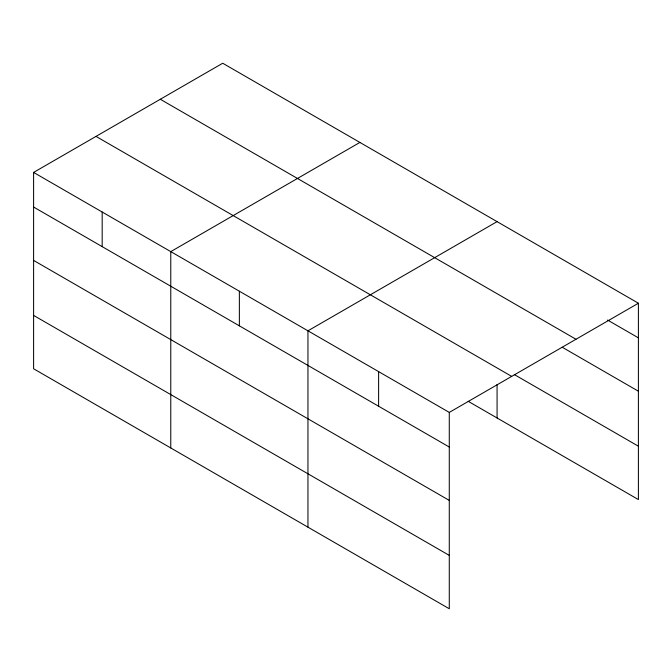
<?xml version="1.0" encoding="UTF-8"?>
<svg xmlns="http://www.w3.org/2000/svg" width="672" height="672" viewBox="0 0 672 672"><rect width="100%" height="100%" fill="white"/><g stroke="black" fill="none" stroke-linecap="round" stroke-linejoin="round"><path stroke-width="1.01" d="M33.6 172.427L449.282 412.415L449.282 608.765L33.6 368.768L33.6 172.427L222.718 63.235L638.4 303.232L638.4 499.573L468.191 401.31M359.89 142.43L170.772 251.622L170.772 447.972M497.07 221.634L307.952 330.817L307.952 527.167M449.282 412.415L638.4 303.232M607.597 320.057L638.4 337.848M160.306 99.271L575.988 339.259M562.296 347.281L638.4 391.213M514.282 374.548L638.4 446.208M96.012 136.391L511.694 376.387M33.6 207.035L449.282 447.031M33.6 260.408L449.282 500.405M33.6 315.403L449.282 555.391M497.07 384.493L497.07 417.976M378.613 371.616L378.613 406.232M239.366 291.22L239.366 325.836M102.186 212.024L102.186 246.641"/></g></svg>
